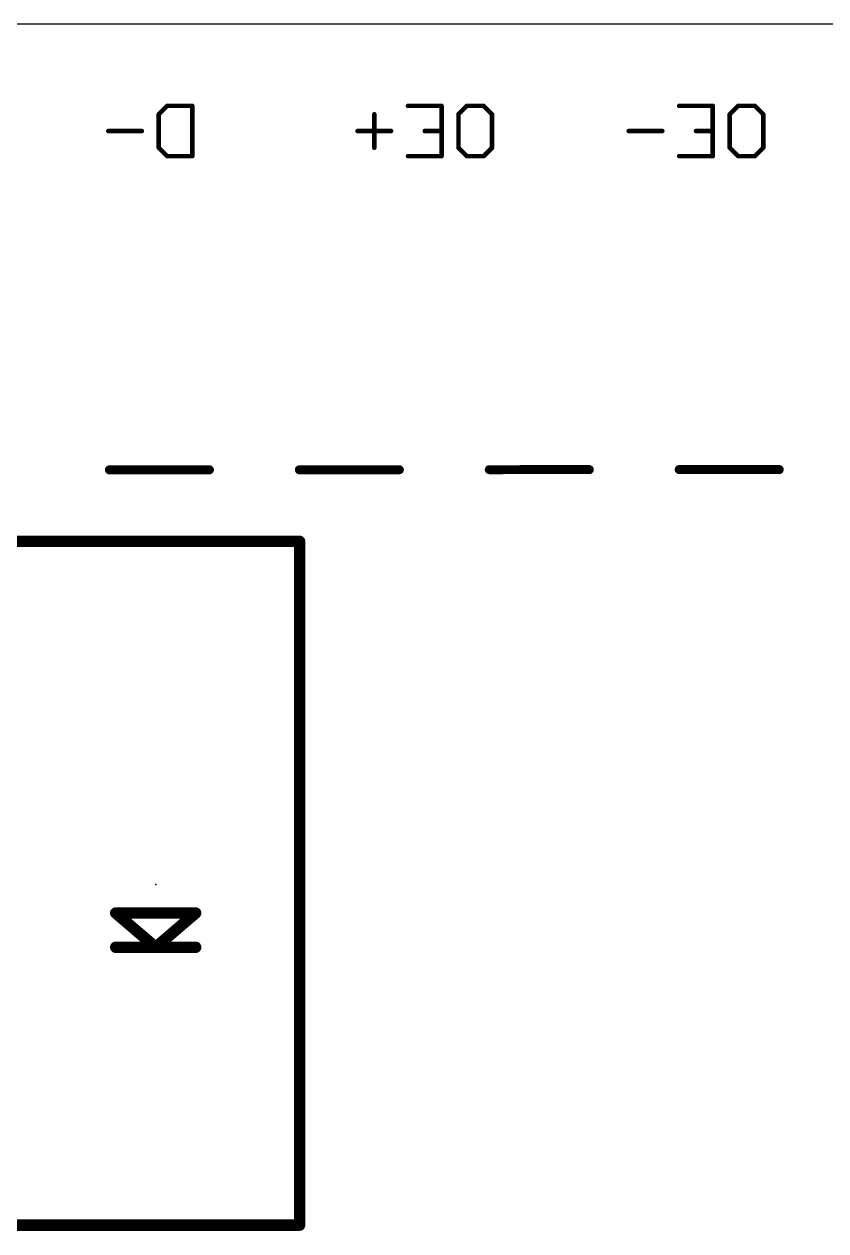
# Model space of a CAD drawing. Extents: x 0 to 87.2, y -0.8 to 54.7.
# Drawn here: x 55.1 to 64.01, y 41.28 to 54.7 of the extents above; entities that cross this region are included whole.
import ezdxf

# ---------------------------------------------------------------- set-up
doc = ezdxf.new("R2010")
doc.units = 0
for name, color, linetype in [('20', 7, 'CONTINUOUS'), ('21', 253, 'CONTINUOUS'), ('23', 7, 'CONTINUOUS'), ('25', 253, 'CONTINUOUS')]:
    doc.layers.add(name, color=color, linetype=linetype)

msp = doc.modelspace()

# ---------------------------------------------------------------- linework, layer by layer
at = {"layer": '20'}
msp.add_line((64.6583, 54.7), (45.575, 54.7), dxfattribs=at)
at = {"layer": '21', "const_width": 0.127}
for points in [[(54.9592, 48.9474), (55.1652, 48.9474)], [(55.1652, 48.9474), (55.2227, 48.9474)], [(55.1652, 48.9474), (58.1592, 48.9474)], [(58.1592, 48.9474), (58.1592, 41.3424)], [(57.0037, 44.8139), (56.1147, 44.8139)], [(56.1147, 44.8139), (56.5592, 44.4329)], [(56.5592, 44.4329), (57.0037, 44.8139)], [(57.0037, 44.4329), (56.1147, 44.4329)], [(57.7052, 41.3424), (54.9592, 41.3424)], [(57.9532, 41.3424), (57.7052, 41.3424)], [(58.1592, 41.3424), (57.7052, 41.3424)]]:
    msp.add_lwpolyline(points, dxfattribs=at)
at = {"layer": '21', "const_width": 0.0635}
for points in [[(55.1652, 48.9791, 1), (55.1652, 48.9156)], [(55.1652, 48.9791, 1), (55.1652, 48.9156)], [(55.1652, 48.9156, 1), (55.1652, 48.9791)], [(55.2227, 48.9156, 1), (55.2227, 48.9791)], [(58.1909, 48.9474, 1), (58.1274, 48.9474)], [(58.1592, 48.9156, 1), (58.1592, 48.9791)], [(56.1353, 44.838, 1), (56.094, 44.7897)], [(56.1147, 44.8456, 1), (56.1147, 44.7821)], [(57.0243, 44.7897, 1), (56.983, 44.838)], [(57.0037, 44.7821, 1), (57.0037, 44.8456)], [(56.1147, 44.4646, 1), (56.1147, 44.4011)], [(56.5385, 44.457, 1), (56.5798, 44.4087)], [(56.5385, 44.4087, 1), (56.5798, 44.457)], [(57.0037, 44.4011, 1), (57.0037, 44.4646)], [(57.7052, 41.3741, 1), (57.7052, 41.3106)], [(57.7052, 41.3741, 1), (57.7052, 41.3106)], [(57.7052, 41.3106, 1), (57.7052, 41.3741)], [(57.9532, 41.3106, 1), (57.9532, 41.3741)], [(58.1274, 41.3424, 1), (58.1909, 41.3424)], [(58.1592, 41.3106, 1), (58.1592, 41.3741)]]:
    msp.add_lwpolyline(points, format="xyb", dxfattribs=at)
at = {"layer": '23'}
msp.add_point((56.5592, 45.1314), dxfattribs=at)
at = {"layer": '25'}
for points, const_width in [([(56.6862, 53.7909), (56.593, 53.6976)], 0.0508), ([(56.593, 53.6976), (56.593, 53.3248)], 0.0508), ([(56.9659, 53.7909), (56.6862, 53.7909)], 0.0508), ([(56.9659, 53.2316), (56.9659, 53.7909)], 0.0508), ([(58.9906, 53.3248), (58.9906, 53.6976)], 0.0508), ([(59.7383, 53.7909), (59.3654, 53.7909)], 0.0508), ([(59.7383, 53.2316), (59.7383, 53.7909)], 0.0508), ([(60.02, 53.7909), (59.9268, 53.6976)], 0.0508), ([(59.9268, 53.6976), (59.9268, 53.3248)], 0.0508), ([(60.2064, 53.7909), (60.02, 53.7909)], 0.0508), ([(60.2996, 53.6976), (60.2064, 53.7909)], 0.0508), ([(60.2996, 53.3248), (60.2996, 53.6976)], 0.0508), ([(62.7545, 53.7909), (62.3817, 53.7909)], 0.0508), ([(62.7545, 53.2316), (62.7545, 53.7909)], 0.0508), ([(63.0362, 53.7909), (62.943, 53.6976)], 0.0508), ([(62.943, 53.6976), (62.943, 53.3248)], 0.0508), ([(63.2226, 53.7909), (63.0362, 53.7909)], 0.0508), ([(63.3159, 53.6976), (63.2226, 53.7909)], 0.0508), ([(63.3159, 53.3248), (63.3159, 53.6976)], 0.0508), ([(56.4045, 53.5112), (56.0317, 53.5112)], 0.0508), ([(59.177, 53.5112), (58.8041, 53.5112)], 0.0508), ([(59.7383, 53.5112), (59.5519, 53.5112)], 0.0508), ([(62.1932, 53.5112), (61.8204, 53.5112)], 0.0508), ([(62.7545, 53.5112), (62.5681, 53.5112)], 0.0508), ([(56.593, 53.3248), (56.6862, 53.2316)], 0.0508), ([(59.9268, 53.3248), (60.02, 53.2316)], 0.0508), ([(60.2064, 53.2316), (60.2996, 53.3248)], 0.0508), ([(62.943, 53.3248), (63.0362, 53.2316)], 0.0508), ([(63.2226, 53.2316), (63.3159, 53.3248)], 0.0508), ([(56.6862, 53.2316), (56.9659, 53.2316)], 0.0508), ([(59.3654, 53.2316), (59.7383, 53.2316)], 0.0508), ([(60.02, 53.2316), (60.2064, 53.2316)], 0.0508), ([(62.3817, 53.2316), (62.7545, 53.2316)], 0.0508), ([(63.0362, 53.2316), (63.2226, 53.2316)], 0.0508), ([(56.0441, 49.7427), (57.1566, 49.7432)], 0.1), ([(58.1566, 49.7437), (59.2691, 49.7442)], 0.1), ([(60.269, 49.7447), (61.3815, 49.7453)], 0.1), ([(62.3815, 49.7458), (63.494, 49.7463)], 0.1)]:
    msp.add_lwpolyline(points, dxfattribs=dict(at, const_width=const_width))
for points, const_width in [([(56.6057, 53.6976, 1), (56.5803, 53.6976)], 0.0254), ([(56.584, 53.7066, 1), (56.602, 53.6887)], 0.0254), ([(56.6862, 53.8036, 1), (56.6862, 53.7782)], 0.0254), ([(56.6952, 53.7819, 1), (56.6772, 53.7998)], 0.0254), ([(56.9786, 53.7909, 1), (56.9532, 53.7909)], 0.0254), ([(56.9659, 53.7782, 1), (56.9659, 53.8036)], 0.0254), ([(59.0033, 53.6976, 1), (58.9779, 53.6976)], 0.0254), ([(59.3654, 53.8036, 1), (59.3654, 53.7782)], 0.0254), ([(59.751, 53.7909, 1), (59.7256, 53.7909)], 0.0254), ([(59.7383, 53.7782, 1), (59.7383, 53.8036)], 0.0254), ([(59.9395, 53.6976, 1), (59.9141, 53.6976)], 0.0254), ([(59.9178, 53.7066, 1), (59.9357, 53.6887)], 0.0254), ([(60.02, 53.8036, 1), (60.02, 53.7782)], 0.0254), ([(60.0289, 53.7819, 1), (60.011, 53.7998)], 0.0254), ([(60.2154, 53.7998, 1), (60.1974, 53.7819)], 0.0254), ([(60.2064, 53.7782, 1), (60.2064, 53.8036)], 0.0254), ([(60.3123, 53.6976, 1), (60.2869, 53.6976)], 0.0254), ([(60.2906, 53.6887, 1), (60.3086, 53.7066)], 0.0254), ([(62.3817, 53.8036, 1), (62.3817, 53.7782)], 0.0254), ([(62.7672, 53.7909, 1), (62.7418, 53.7909)], 0.0254), ([(62.7545, 53.7782, 1), (62.7545, 53.8036)], 0.0254), ([(62.9557, 53.6976, 1), (62.9303, 53.6976)], 0.0254), ([(62.934, 53.7066, 1), (62.952, 53.6887)], 0.0254), ([(63.0362, 53.8036, 1), (63.0362, 53.7782)], 0.0254), ([(63.0452, 53.7819, 1), (63.0272, 53.7998)], 0.0254), ([(63.2316, 53.7998, 1), (63.2137, 53.7819)], 0.0254), ([(63.2226, 53.7782, 1), (63.2226, 53.8036)], 0.0254), ([(63.3286, 53.6976, 1), (63.3032, 53.6976)], 0.0254), ([(63.3069, 53.6887, 1), (63.3248, 53.7066)], 0.0254), ([(56.0317, 53.5239, 1), (56.0317, 53.4985)], 0.0254), ([(56.4045, 53.4985, 1), (56.4045, 53.5239)], 0.0254), ([(58.8041, 53.5239, 1), (58.8041, 53.4985)], 0.0254), ([(59.177, 53.4985, 1), (59.177, 53.5239)], 0.0254), ([(59.5519, 53.5239, 1), (59.5519, 53.4985)], 0.0254), ([(59.7383, 53.4985, 1), (59.7383, 53.5239)], 0.0254), ([(61.8204, 53.5239, 1), (61.8204, 53.4985)], 0.0254), ([(62.1932, 53.4985, 1), (62.1932, 53.5239)], 0.0254), ([(62.5681, 53.5239, 1), (62.5681, 53.4985)], 0.0254), ([(62.7545, 53.4985, 1), (62.7545, 53.5239)], 0.0254), ([(56.602, 53.3338, 1), (56.584, 53.3158)], 0.0254), ([(56.5803, 53.3248, 1), (56.6057, 53.3248)], 0.0254), ([(58.9779, 53.3248, 1), (59.0033, 53.3248)], 0.0254), ([(59.9357, 53.3338, 1), (59.9178, 53.3158)], 0.0254), ([(59.9141, 53.3248, 1), (59.9395, 53.3248)], 0.0254), ([(60.2869, 53.3248, 1), (60.3123, 53.3248)], 0.0254), ([(60.3086, 53.3158, 1), (60.2906, 53.3338)], 0.0254), ([(62.952, 53.3338, 1), (62.934, 53.3158)], 0.0254), ([(62.9303, 53.3248, 1), (62.9557, 53.3248)], 0.0254), ([(63.3032, 53.3248, 1), (63.3286, 53.3248)], 0.0254), ([(63.3248, 53.3158, 1), (63.3069, 53.3338)], 0.0254), ([(56.6862, 53.2443, 1), (56.6862, 53.2189)], 0.0254), ([(56.6772, 53.2226, 1), (56.6952, 53.2406)], 0.0254), ([(56.9532, 53.2316, 1), (56.9786, 53.2316)], 0.0254), ([(56.9659, 53.2189, 1), (56.9659, 53.2443)], 0.0254), ([(59.3654, 53.2443, 1), (59.3654, 53.2189)], 0.0254), ([(59.7256, 53.2316, 1), (59.751, 53.2316)], 0.0254), ([(59.7383, 53.2189, 1), (59.7383, 53.2443)], 0.0254), ([(60.02, 53.2443, 1), (60.02, 53.2189)], 0.0254), ([(60.011, 53.2226, 1), (60.0289, 53.2406)], 0.0254), ([(60.1974, 53.2406, 1), (60.2154, 53.2226)], 0.0254), ([(60.2064, 53.2189, 1), (60.2064, 53.2443)], 0.0254), ([(62.3817, 53.2443, 1), (62.3817, 53.2189)], 0.0254), ([(62.7418, 53.2316, 1), (62.7672, 53.2316)], 0.0254), ([(62.7545, 53.2189, 1), (62.7545, 53.2443)], 0.0254), ([(63.0362, 53.2443, 1), (63.0362, 53.2189)], 0.0254), ([(63.0272, 53.2226, 1), (63.0452, 53.2406)], 0.0254), ([(63.2137, 53.2406, 1), (63.2316, 53.2226)], 0.0254), ([(63.2226, 53.2189, 1), (63.2226, 53.2443)], 0.0254), ([(56.0441, 49.7677, 1), (56.0441, 49.7177)], 0.05), ([(57.1566, 49.7182, 1), (57.1566, 49.7682)], 0.05), ([(58.1566, 49.7687, 1), (58.1566, 49.7187)], 0.05), ([(59.2691, 49.7192, 1), (59.269, 49.7692)], 0.05), ([(60.269, 49.7697, 1), (60.2691, 49.7197)], 0.05), ([(61.3815, 49.7203, 1), (61.3815, 49.7703)], 0.05), ([(62.3815, 49.7708, 1), (62.3815, 49.7208)], 0.05), ([(63.494, 49.7213, 1), (63.494, 49.7713)], 0.05)]:
    msp.add_lwpolyline(points, format="xyb", dxfattribs=dict(at, const_width=const_width))

doc.saveas('drawing.dxf')
